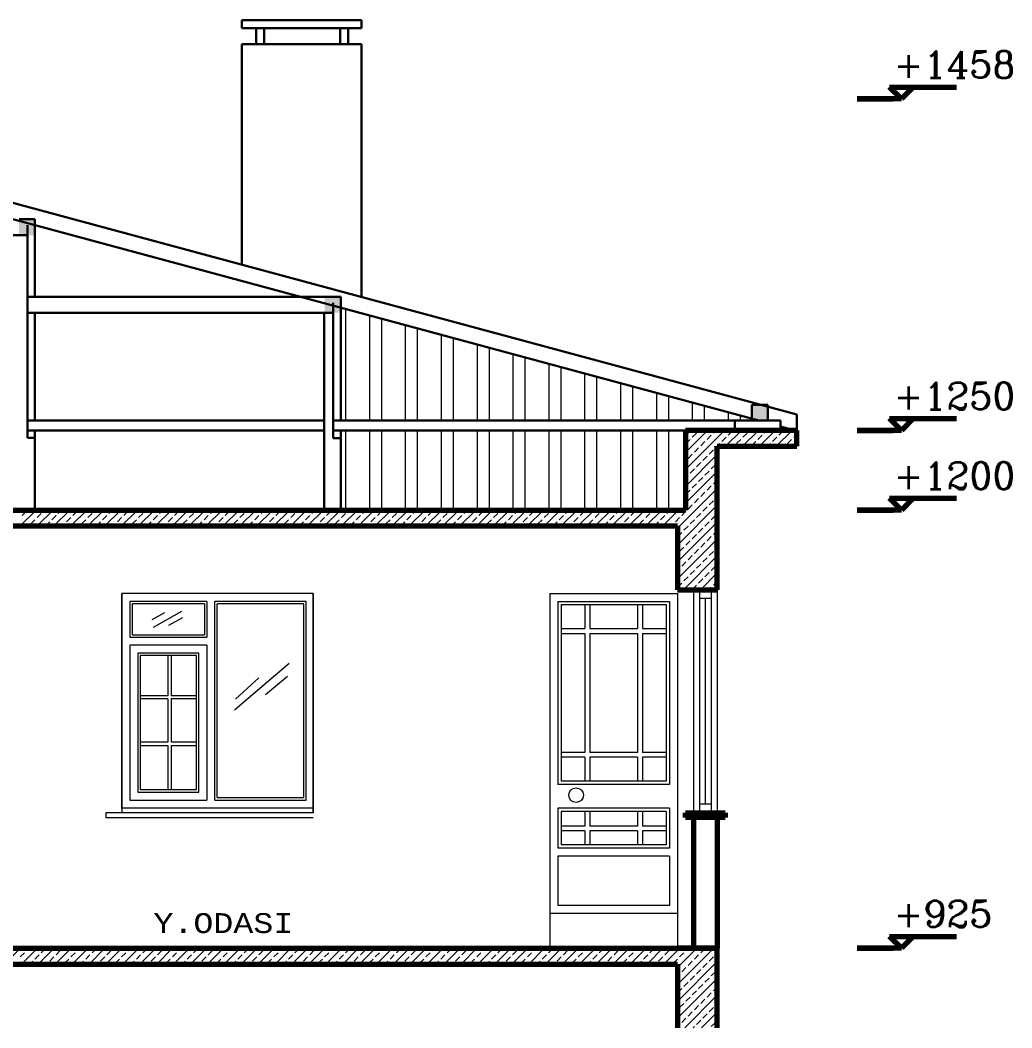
# Model space of a CAD drawing. Header units: millimetres. Extents: x 35860 to 71103, y -11298 to -8385.
# Drawn here: x 57350 to 57972, y -9688 to -9056 of the extents above; entities that cross this region are included whole.
import ezdxf
from ezdxf.enums import TextEntityAlignment as Align

# ---------------------------------------------------------------- set-up
doc = ezdxf.new("R2010")
doc.units = ezdxf.units.MM
doc.header["$MEASUREMENT"] = 0
doc.layers.get('0').update_dxf_attribs({"lineweight": 15})
for name, color, linetype, lineweight in [('02', 2, 'Continuous', 20), ('03_Yazı', 1, 'Continuous', 30), ('07', 3, 'Continuous', 70)]:
    doc.layers.add(name, color=color, linetype=linetype, lineweight=lineweight)
doc.styles.add('C', font='')
doc.styles.add('ROMANC', font='romanc', dxfattribs={"height": 0.11})
doc.styles.get('C').set_extended_font_data('Courier New Tur')

msp = doc.modelspace()

# ---------------------------------------------------------------- hatches: boundary and pattern name
h = msp.add_hatch()
h.set_pattern_fill('ANSI32,_O', color=256, scale=60, angle=45)
h.set_pattern_definition([(90, (-8.576, 0), (-22.5, 4e-15), []), (90, (-1.076, 7.5), (-22.5, 4e-15), [])])
h.paths.add_polyline_path([(57766.91, -9313.42), (57550.69, -9313.42), (57550.69, -9363.42), (57766.91, -9363.42)])
h.paths.add_polyline_path([(57550.69, -9236.5), (57550.69, -9239.64), (57550.69, -9307.32), (57797.9, -9307.32), (57808.54, -9307.32), (57808.54, -9306.12)])
at = {"layer": '03_Yazı'}
for points in [[(57358.92, -9190.95), (57358.92, -9180.95), (57348.92, -9180.95), (57348.92, -9190.95)], [(57550.69, -9239.64), (57550.69, -9229.64), (57540.69, -9229.64), (57540.69, -9239.64)], [(57818.54, -9307.32), (57818.54, -9297.32), (57808.54, -9297.32), (57808.54, -9307.32)]]:
    msp.add_hatch(color=256, dxfattribs=at).paths.add_polyline_path(points)

# ---------------------------------------------------------------- linework, layer by layer
for p, q in [((57766.91, -9316.78), (57770.26, -9313.42)), ((57766.91, -9327.39), (57780.87, -9313.42)), ((57766.91, -9337.99), (57791.48, -9313.42)), ((57771.23, -9317.76), (57773.88, -9315.11)), ((57775.21, -9313.78), (57775.57, -9313.42)), ((57784.49, -9315.11), (57786.17, -9313.42)), ((57792.08, -9323.42), (57802.08, -9313.42)), ((57793.77, -9316.43), (57796.42, -9313.78)), ((57802.69, -9323.42), (57812.69, -9313.42)), ((57803.05, -9317.76), (57805.7, -9315.11)), ((57807.03, -9313.78), (57807.39, -9313.42)), ((57813.3, -9323.42), (57823.3, -9313.42)), ((57816.31, -9315.11), (57817.99, -9313.42)), ((57823.9, -9323.42), (57833.9, -9313.42)), ((57825.59, -9316.43), (57828.24, -9313.78)), ((57834.87, -9317.76), (57836.91, -9315.72)), ((57767.25, -9321.74), (57769.9, -9319.09)), ((57776.53, -9323.06), (57779.18, -9320.41)), ((57780.51, -9319.09), (57783.16, -9316.43)), ((57785.81, -9324.39), (57788.46, -9321.74)), ((57789.79, -9320.41), (57792.44, -9317.76)), ((57799.07, -9321.74), (57801.72, -9319.09)), ((57808.35, -9323.06), (57811, -9320.41)), ((57812.33, -9319.09), (57814.98, -9316.43)), ((57818.6, -9323.42), (57820.28, -9321.74)), ((57821.61, -9320.41), (57824.26, -9317.76)), ((57830.89, -9321.74), (57833.54, -9319.09)), ((57834.51, -9323.42), (57836.91, -9321.03)), ((57766.91, -9348.6), (57786.91, -9328.6)), ((57768.58, -9331.02), (57771.23, -9328.37)), ((57772.55, -9327.04), (57775.21, -9324.39)), ((57781.83, -9328.37), (57784.49, -9325.72)), ((57797.39, -9323.42), (57797.74, -9323.06)), ((57829.21, -9323.42), (57829.56, -9323.06)), ((57766.91, -9332.69), (57767.25, -9332.34)), ((57773.88, -9336.32), (57776.53, -9333.67)), ((57777.86, -9332.34), (57780.51, -9329.69)), ((57783.16, -9337.65), (57785.81, -9335)), ((57766.91, -9359.21), (57786.91, -9339.21)), ((57766.91, -9343.3), (57768.58, -9341.63)), ((57769.9, -9340.3), (57772.55, -9337.65)), ((57779.18, -9341.63), (57781.83, -9338.97)), ((57771.23, -9349.58), (57773.88, -9346.93)), ((57775.21, -9345.6), (57777.86, -9342.95)), ((57784.49, -9346.93), (57786.91, -9344.51)), ((57761.91, -9374.81), (57786.91, -9349.81)), ((57767.25, -9353.56), (57769.9, -9350.91)), ((57776.53, -9354.88), (57779.18, -9352.23)), ((57780.51, -9350.91), (57783.16, -9348.25)), ((57761.91, -9385.42), (57786.91, -9360.42)), ((57768.58, -9362.84), (57771.23, -9360.19)), ((57772.55, -9358.86), (57775.21, -9356.21)), ((57781.83, -9360.19), (57784.49, -9357.54)), ((57785.81, -9356.21), (57786.91, -9355.12)), ((57349.64, -9373.42), (57359.64, -9363.42)), ((57350.94, -9366.82), (57353.59, -9364.16)), ((57360.22, -9368.14), (57362.87, -9365.49)), ((57360.25, -9373.42), (57370.25, -9363.42)), ((57364.2, -9364.16), (57364.94, -9363.42)), ((57369.5, -9369.47), (57372.15, -9366.82)), ((57370.85, -9373.42), (57380.85, -9363.42)), ((57373.48, -9365.49), (57375.55, -9363.42)), ((57381.46, -9373.42), (57391.46, -9363.42)), ((57382.76, -9366.82), (57385.41, -9364.16)), ((57392.04, -9368.14), (57394.69, -9365.49)), ((57392.06, -9373.42), (57402.06, -9363.42)), ((57396.02, -9364.16), (57396.76, -9363.42)), ((57401.32, -9369.47), (57403.97, -9366.82)), ((57402.67, -9373.42), (57412.67, -9363.42)), ((57405.3, -9365.49), (57407.37, -9363.42)), ((57413.28, -9373.42), (57423.28, -9363.42)), ((57414.58, -9366.82), (57417.23, -9364.16)), ((57423.86, -9368.14), (57426.51, -9365.49)), ((57423.88, -9373.42), (57433.88, -9363.42)), ((57427.84, -9364.16), (57428.58, -9363.42)), ((57433.14, -9369.47), (57435.79, -9366.82)), ((57434.49, -9373.42), (57444.49, -9363.42)), ((57437.12, -9365.49), (57439.19, -9363.42)), ((57445.1, -9373.42), (57455.1, -9363.42)), ((57446.4, -9366.82), (57449.05, -9364.16)), ((57455.68, -9368.14), (57458.33, -9365.49)), ((57455.7, -9373.42), (57465.7, -9363.42)), ((57459.66, -9364.16), (57460.4, -9363.42)), ((57464.96, -9369.47), (57467.61, -9366.82)), ((57466.31, -9373.42), (57476.31, -9363.42)), ((57468.94, -9365.49), (57471.01, -9363.42)), ((57476.92, -9373.42), (57486.92, -9363.42)), ((57478.22, -9366.82), (57480.87, -9364.16)), ((57487.5, -9368.14), (57490.15, -9365.49)), ((57487.52, -9373.42), (57497.52, -9363.42)), ((57491.48, -9364.16), (57492.22, -9363.42)), ((57496.78, -9369.47), (57499.43, -9366.82)), ((57498.13, -9373.42), (57508.13, -9363.42)), ((57500.76, -9365.49), (57502.83, -9363.42)), ((57508.74, -9373.42), (57518.74, -9363.42)), ((57510.04, -9366.82), (57512.69, -9364.16)), ((57519.32, -9368.14), (57521.97, -9365.49)), ((57519.34, -9373.42), (57529.34, -9363.42)), ((57523.3, -9364.16), (57524.04, -9363.42)), ((57528.6, -9369.47), (57531.25, -9366.82)), ((57529.95, -9373.42), (57539.95, -9363.42)), ((57532.58, -9365.49), (57534.65, -9363.42)), ((57540.56, -9373.42), (57550.56, -9363.42)), ((57541.86, -9366.82), (57544.51, -9364.16)), ((57551.14, -9368.14), (57553.79, -9365.49)), ((57551.16, -9373.42), (57561.16, -9363.42)), ((57555.12, -9364.16), (57555.86, -9363.42)), ((57560.42, -9369.47), (57563.07, -9366.82)), ((57561.77, -9373.42), (57571.77, -9363.42)), ((57564.4, -9365.49), (57566.47, -9363.42)), ((57572.38, -9373.42), (57582.38, -9363.42)), ((57573.68, -9366.82), (57576.33, -9364.16)), ((57582.96, -9368.14), (57585.61, -9365.49)), ((57582.98, -9373.42), (57592.98, -9363.42)), ((57586.94, -9364.16), (57587.68, -9363.42)), ((57592.24, -9369.47), (57594.89, -9366.82)), ((57593.59, -9373.42), (57603.59, -9363.42)), ((57596.22, -9365.49), (57598.29, -9363.42)), ((57604.2, -9373.42), (57614.2, -9363.42)), ((57605.5, -9366.82), (57608.15, -9364.16)), ((57614.78, -9368.14), (57617.43, -9365.49)), ((57614.8, -9373.42), (57624.8, -9363.42)), ((57618.76, -9364.16), (57619.5, -9363.42)), ((57624.06, -9369.47), (57626.71, -9366.82)), ((57625.41, -9373.42), (57635.41, -9363.42)), ((57628.04, -9365.49), (57630.11, -9363.42)), ((57636.02, -9373.42), (57646.02, -9363.42)), ((57637.32, -9366.82), (57639.97, -9364.16)), ((57646.6, -9368.14), (57649.25, -9365.49)), ((57646.62, -9373.42), (57656.62, -9363.42)), ((57650.58, -9364.16), (57651.32, -9363.42)), ((57655.88, -9369.47), (57658.53, -9366.82)), ((57657.23, -9373.42), (57667.23, -9363.42)), ((57659.86, -9365.49), (57661.93, -9363.42)), ((57667.84, -9373.42), (57677.84, -9363.42)), ((57669.14, -9366.82), (57671.79, -9364.16)), ((57678.42, -9368.14), (57681.07, -9365.49)), ((57678.44, -9373.42), (57688.44, -9363.42)), ((57682.4, -9364.16), (57683.14, -9363.42)), ((57687.7, -9369.47), (57690.35, -9366.82)), ((57689.05, -9373.42), (57699.05, -9363.42)), ((57691.68, -9365.49), (57693.75, -9363.42)), ((57699.66, -9373.42), (57709.66, -9363.42)), ((57700.96, -9366.82), (57703.61, -9364.16)), ((57710.24, -9368.14), (57712.89, -9365.49)), ((57710.26, -9373.42), (57720.26, -9363.42)), ((57714.22, -9364.16), (57714.96, -9363.42)), ((57719.52, -9369.47), (57722.17, -9366.82)), ((57720.87, -9373.42), (57730.87, -9363.42)), ((57723.5, -9365.49), (57725.57, -9363.42)), ((57731.48, -9373.42), (57741.48, -9363.42)), ((57732.78, -9366.82), (57735.43, -9364.16)), ((57742.06, -9368.14), (57744.71, -9365.49)), ((57742.08, -9373.42), (57752.08, -9363.42)), ((57746.04, -9364.16), (57746.78, -9363.42)), ((57751.34, -9369.47), (57753.99, -9366.82)), ((57752.69, -9373.42), (57762.69, -9363.42)), ((57755.32, -9365.49), (57757.39, -9363.42)), ((57764.6, -9366.82), (57767.25, -9364.16)), ((57773.88, -9368.14), (57776.53, -9365.49)), ((57777.86, -9364.16), (57780.51, -9361.51)), ((57783.16, -9369.47), (57785.81, -9366.82)), ((57356.24, -9372.12), (57358.9, -9369.47)), ((57365.55, -9373.42), (57368.18, -9370.79)), ((57376.15, -9373.42), (57377.46, -9372.12)), ((57378.78, -9370.79), (57381.44, -9368.14)), ((57388.06, -9372.12), (57390.72, -9369.47)), ((57397.37, -9373.42), (57400, -9370.79)), ((57407.97, -9373.42), (57409.28, -9372.12)), ((57410.6, -9370.79), (57413.26, -9368.14)), ((57419.88, -9372.12), (57422.54, -9369.47)), ((57429.19, -9373.42), (57431.82, -9370.79)), ((57439.79, -9373.42), (57441.1, -9372.12)), ((57442.42, -9370.79), (57445.08, -9368.14)), ((57451.7, -9372.12), (57454.36, -9369.47)), ((57461.01, -9373.42), (57463.64, -9370.79)), ((57471.61, -9373.42), (57472.92, -9372.12)), ((57474.24, -9370.79), (57476.89, -9368.14)), ((57483.52, -9372.12), (57486.18, -9369.47)), ((57492.83, -9373.42), (57495.46, -9370.79)), ((57503.43, -9373.42), (57504.74, -9372.12)), ((57506.06, -9370.79), (57508.71, -9368.14)), ((57515.34, -9372.12), (57518, -9369.47)), ((57524.65, -9373.42), (57527.28, -9370.79)), ((57535.25, -9373.42), (57536.56, -9372.12)), ((57537.88, -9370.79), (57540.53, -9368.14)), ((57547.16, -9372.12), (57549.82, -9369.47)), ((57556.47, -9373.42), (57559.1, -9370.79)), ((57567.07, -9373.42), (57568.38, -9372.12)), ((57569.7, -9370.79), (57572.35, -9368.14)), ((57578.98, -9372.12), (57581.64, -9369.47)), ((57588.29, -9373.42), (57590.92, -9370.79)), ((57598.89, -9373.42), (57600.2, -9372.12)), ((57601.52, -9370.79), (57604.17, -9368.14)), ((57610.8, -9372.12), (57613.45, -9369.47)), ((57620.11, -9373.42), (57622.74, -9370.79)), ((57630.71, -9373.42), (57632.02, -9372.12)), ((57633.34, -9370.79), (57635.99, -9368.14)), ((57642.62, -9372.12), (57645.27, -9369.47)), ((57651.93, -9373.42), (57654.56, -9370.79)), ((57662.53, -9373.42), (57663.84, -9372.12)), ((57665.16, -9370.79), (57667.81, -9368.14)), ((57674.44, -9372.12), (57677.09, -9369.47)), ((57683.75, -9373.42), (57686.38, -9370.79)), ((57694.35, -9373.42), (57695.66, -9372.12)), ((57696.98, -9370.79), (57699.63, -9368.14)), ((57706.26, -9372.12), (57708.91, -9369.47)), ((57715.57, -9373.42), (57718.2, -9370.79)), ((57726.17, -9373.42), (57727.48, -9372.12)), ((57728.8, -9370.79), (57731.45, -9368.14)), ((57738.08, -9372.12), (57740.73, -9369.47)), ((57747.39, -9373.42), (57750.01, -9370.79)), ((57757.99, -9373.42), (57759.3, -9372.12)), ((57760.62, -9370.79), (57763.27, -9368.14)), ((57761.91, -9396.03), (57786.91, -9371.03)), ((57769.9, -9372.12), (57772.55, -9369.47)), ((57779.18, -9373.45), (57781.83, -9370.79)), ((57761.95, -9380.07), (57764.6, -9377.42)), ((57765.92, -9376.1), (57768.58, -9373.45)), ((57771.23, -9381.4), (57773.88, -9378.75)), ((57775.21, -9377.42), (57777.86, -9374.77)), ((57784.49, -9378.75), (57786.91, -9376.33)), ((57761.91, -9406.63), (57786.91, -9381.63)), ((57767.25, -9385.38), (57769.9, -9382.73)), ((57776.53, -9386.7), (57779.18, -9384.05)), ((57780.51, -9382.73), (57783.16, -9380.07)), ((57761.91, -9390.72), (57761.95, -9390.68)), ((57763.27, -9389.36), (57765.92, -9386.7)), ((57765.72, -9413.42), (57786.91, -9392.24)), ((57768.58, -9394.66), (57771.23, -9392.01)), ((57772.55, -9390.68), (57775.21, -9388.03)), ((57781.83, -9392.01), (57784.49, -9389.36)), ((57785.81, -9388.03), (57786.91, -9386.94)), ((57764.6, -9398.64), (57767.25, -9395.98)), ((57773.88, -9399.96), (57776.53, -9397.31)), ((57777.86, -9395.98), (57780.51, -9393.33)), ((57761.91, -9401.33), (57763.27, -9399.96)), ((57769.9, -9403.94), (57772.55, -9401.29)), ((57776.33, -9413.42), (57786.91, -9402.85)), ((57779.18, -9405.26), (57781.83, -9402.61)), ((57783.16, -9401.29), (57785.81, -9398.64)), ((57761.95, -9411.89), (57764.6, -9409.24)), ((57765.92, -9407.92), (57768.58, -9405.26)), ((57771.23, -9413.22), (57773.88, -9410.57)), ((57775.21, -9409.24), (57777.86, -9406.59)), ((57784.49, -9410.57), (57786.91, -9408.15)), ((57781.63, -9413.42), (57783.16, -9411.89)), ((57339.8, -9648.42), (57349.8, -9638.42)), ((57350.41, -9648.42), (57360.41, -9638.42)), ((57353.59, -9639.94), (57355.11, -9638.42)), ((57361.02, -9648.42), (57371.02, -9638.42)), ((57362.87, -9641.26), (57365.53, -9638.61)), ((57371.62, -9648.42), (57381.62, -9638.42)), ((57376.13, -9638.61), (57376.32, -9638.42)), ((57382.23, -9648.42), (57392.23, -9638.42)), ((57385.41, -9639.94), (57386.93, -9638.42)), ((57392.84, -9648.42), (57402.84, -9638.42)), ((57394.69, -9641.26), (57397.35, -9638.61)), ((57403.44, -9648.42), (57413.44, -9638.42)), ((57407.95, -9638.61), (57408.14, -9638.42)), ((57414.05, -9648.42), (57424.05, -9638.42)), ((57417.23, -9639.94), (57418.75, -9638.42)), ((57424.66, -9648.42), (57434.66, -9638.42)), ((57426.51, -9641.26), (57429.17, -9638.61)), ((57435.26, -9648.42), (57445.26, -9638.42)), ((57439.77, -9638.61), (57439.96, -9638.42)), ((57445.87, -9648.42), (57455.87, -9638.42)), ((57449.05, -9639.94), (57450.57, -9638.42)), ((57456.48, -9648.42), (57466.48, -9638.42)), ((57458.33, -9641.26), (57460.98, -9638.61)), ((57467.08, -9648.42), (57477.08, -9638.42)), ((57471.59, -9638.61), (57471.78, -9638.42)), ((57477.69, -9648.42), (57487.69, -9638.42)), ((57480.87, -9639.94), (57482.39, -9638.42)), ((57488.3, -9648.42), (57498.3, -9638.42)), ((57490.15, -9641.26), (57492.8, -9638.61)), ((57498.9, -9648.42), (57508.9, -9638.42)), ((57503.41, -9638.61), (57503.6, -9638.42)), ((57509.51, -9648.42), (57519.51, -9638.42)), ((57512.69, -9639.94), (57514.21, -9638.42)), ((57520.12, -9648.42), (57530.12, -9638.42)), ((57521.97, -9641.26), (57524.62, -9638.61)), ((57530.72, -9648.42), (57540.72, -9638.42)), ((57535.23, -9638.61), (57535.42, -9638.42)), ((57541.33, -9648.42), (57551.33, -9638.42)), ((57544.51, -9639.94), (57546.03, -9638.42)), ((57551.94, -9648.42), (57561.94, -9638.42)), ((57553.79, -9641.26), (57556.44, -9638.61)), ((57562.54, -9648.42), (57572.54, -9638.42)), ((57567.05, -9638.61), (57567.24, -9638.42)), ((57573.15, -9648.42), (57583.15, -9638.42)), ((57576.33, -9639.94), (57577.85, -9638.42)), ((57583.76, -9648.42), (57593.76, -9638.42)), ((57585.61, -9641.26), (57588.26, -9638.61)), ((57594.36, -9648.42), (57604.36, -9638.42)), ((57598.87, -9638.61), (57599.06, -9638.42)), ((57604.97, -9648.42), (57614.97, -9638.42)), ((57608.15, -9639.94), (57609.67, -9638.42)), ((57615.58, -9648.42), (57625.58, -9638.42)), ((57617.43, -9641.26), (57620.08, -9638.61)), ((57626.18, -9648.42), (57636.18, -9638.42)), ((57630.69, -9638.61), (57630.88, -9638.42)), ((57636.79, -9648.42), (57646.79, -9638.42)), ((57639.97, -9639.94), (57641.49, -9638.42)), ((57647.39, -9648.42), (57657.39, -9638.42)), ((57649.25, -9641.26), (57651.9, -9638.61)), ((57658, -9648.42), (57668, -9638.42)), ((57662.51, -9638.61), (57662.7, -9638.42)), ((57668.61, -9648.42), (57678.61, -9638.42)), ((57671.79, -9639.94), (57673.3, -9638.42)), ((57679.21, -9648.42), (57689.21, -9638.42)), ((57681.07, -9641.26), (57683.72, -9638.61)), ((57689.82, -9648.42), (57699.82, -9638.42)), ((57694.33, -9638.61), (57694.52, -9638.42)), ((57700.43, -9648.42), (57710.43, -9638.42)), ((57703.61, -9639.94), (57705.12, -9638.42)), ((57711.03, -9648.42), (57721.03, -9638.42)), ((57712.89, -9641.26), (57715.54, -9638.61)), ((57721.64, -9648.42), (57731.64, -9638.42)), ((57726.15, -9638.61), (57726.34, -9638.42)), ((57732.25, -9648.42), (57742.25, -9638.42)), ((57735.43, -9639.94), (57736.94, -9638.42)), ((57742.85, -9648.42), (57752.85, -9638.42)), ((57744.71, -9641.26), (57747.36, -9638.61)), ((57753.46, -9648.42), (57763.46, -9638.42)), ((57757.97, -9638.61), (57758.16, -9638.42)), ((57761.91, -9650.58), (57774.07, -9638.42)), ((57761.91, -9661.19), (57784.67, -9638.42)), ((57767.25, -9639.94), (57768.76, -9638.42)), ((57776.53, -9641.26), (57779.18, -9638.61)), ((57349.62, -9643.91), (57352.27, -9641.26)), ((57358.9, -9645.24), (57361.55, -9642.59)), ((57368.18, -9646.57), (57370.83, -9643.91)), ((57372.15, -9642.59), (57374.81, -9639.94)), ((57377.46, -9647.89), (57380.11, -9645.24)), ((57381.44, -9643.91), (57384.09, -9641.26)), ((57390.72, -9645.24), (57393.37, -9642.59)), ((57400, -9646.57), (57402.65, -9643.91)), ((57403.97, -9642.59), (57406.63, -9639.94)), ((57409.28, -9647.89), (57411.93, -9645.24)), ((57413.26, -9643.91), (57415.91, -9641.26)), ((57422.54, -9645.24), (57425.19, -9642.59)), ((57431.82, -9646.57), (57434.47, -9643.91)), ((57435.79, -9642.59), (57438.45, -9639.94)), ((57441.1, -9647.89), (57443.75, -9645.24)), ((57445.08, -9643.91), (57447.73, -9641.26)), ((57454.36, -9645.24), (57457.01, -9642.59)), ((57463.64, -9646.57), (57466.29, -9643.91)), ((57467.61, -9642.59), (57470.27, -9639.94)), ((57472.92, -9647.89), (57475.57, -9645.24)), ((57476.89, -9643.91), (57479.55, -9641.26)), ((57486.18, -9645.24), (57488.83, -9642.59)), ((57495.46, -9646.57), (57498.11, -9643.91)), ((57499.43, -9642.59), (57502.09, -9639.94)), ((57504.74, -9647.89), (57507.39, -9645.24)), ((57508.71, -9643.91), (57511.37, -9641.26)), ((57518, -9645.24), (57520.65, -9642.59)), ((57527.28, -9646.57), (57529.93, -9643.91)), ((57531.25, -9642.59), (57533.91, -9639.94)), ((57536.56, -9647.89), (57539.21, -9645.24)), ((57540.53, -9643.91), (57543.19, -9641.26)), ((57549.82, -9645.24), (57552.47, -9642.59)), ((57559.1, -9646.57), (57561.75, -9643.91)), ((57563.07, -9642.59), (57565.73, -9639.94)), ((57568.38, -9647.89), (57571.03, -9645.24)), ((57572.35, -9643.91), (57575.01, -9641.26)), ((57581.64, -9645.24), (57584.29, -9642.59)), ((57590.92, -9646.57), (57593.57, -9643.91)), ((57594.89, -9642.59), (57597.54, -9639.94)), ((57600.2, -9647.89), (57602.85, -9645.24)), ((57604.17, -9643.91), (57606.83, -9641.26)), ((57613.45, -9645.24), (57616.11, -9642.59)), ((57622.74, -9646.57), (57625.39, -9643.91)), ((57626.71, -9642.59), (57629.36, -9639.94)), ((57632.02, -9647.89), (57634.67, -9645.24)), ((57635.99, -9643.91), (57638.65, -9641.26)), ((57645.27, -9645.24), (57647.93, -9642.59)), ((57654.56, -9646.57), (57657.21, -9643.91)), ((57658.53, -9642.59), (57661.18, -9639.94)), ((57663.84, -9647.89), (57666.49, -9645.24)), ((57667.81, -9643.91), (57670.47, -9641.26)), ((57677.09, -9645.24), (57679.75, -9642.59)), ((57686.38, -9646.57), (57689.03, -9643.91)), ((57690.35, -9642.59), (57693, -9639.94)), ((57695.66, -9647.89), (57698.31, -9645.24)), ((57699.63, -9643.91), (57702.29, -9641.26)), ((57708.91, -9645.24), (57711.57, -9642.59)), ((57718.2, -9646.57), (57720.85, -9643.91)), ((57722.17, -9642.59), (57724.82, -9639.94)), ((57727.48, -9647.89), (57730.13, -9645.24)), ((57731.45, -9643.91), (57734.1, -9641.26)), ((57740.73, -9645.24), (57743.39, -9642.59)), ((57750.01, -9646.57), (57752.67, -9643.91)), ((57753.99, -9642.59), (57756.64, -9639.94)), ((57759.3, -9647.89), (57761.95, -9645.24)), ((57763.27, -9643.91), (57765.92, -9641.26)), ((57772.55, -9645.24), (57775.21, -9642.59)), ((57781.83, -9646.57), (57784.49, -9643.91)), ((57785.81, -9642.59), (57786.91, -9641.49)), ((57355.71, -9648.42), (57357.57, -9646.57)), ((57366.32, -9648.42), (57366.85, -9647.89)), ((57387.53, -9648.42), (57389.39, -9646.57)), ((57398.14, -9648.42), (57398.67, -9647.89)), ((57419.35, -9648.42), (57421.21, -9646.57)), ((57429.96, -9648.42), (57430.49, -9647.89)), ((57451.17, -9648.42), (57453.03, -9646.57)), ((57461.78, -9648.42), (57462.31, -9647.89)), ((57482.99, -9648.42), (57484.85, -9646.57)), ((57493.6, -9648.42), (57494.13, -9647.89)), ((57514.81, -9648.42), (57516.67, -9646.57)), ((57525.42, -9648.42), (57525.95, -9647.89)), ((57546.63, -9648.42), (57548.49, -9646.57)), ((57557.24, -9648.42), (57557.77, -9647.89)), ((57578.45, -9648.42), (57580.31, -9646.57)), ((57589.06, -9648.42), (57589.59, -9647.89)), ((57610.27, -9648.42), (57612.13, -9646.57)), ((57620.88, -9648.42), (57621.41, -9647.89)), ((57642.09, -9648.42), (57643.95, -9646.57)), ((57652.7, -9648.42), (57653.23, -9647.89)), ((57673.91, -9648.42), (57675.77, -9646.57)), ((57684.52, -9648.42), (57685.05, -9647.89)), ((57705.73, -9648.42), (57707.59, -9646.57)), ((57716.34, -9648.42), (57716.87, -9647.89)), ((57737.55, -9648.42), (57739.41, -9646.57)), ((57748.16, -9648.42), (57748.69, -9647.89)), ((57761.91, -9671.8), (57786.91, -9646.8)), ((57764.6, -9653.19), (57767.25, -9650.54)), ((57768.58, -9649.22), (57771.23, -9646.57)), ((57777.86, -9650.54), (57780.51, -9647.89)), ((57761.91, -9655.89), (57763.27, -9654.52)), ((57761.91, -9682.4), (57786.91, -9657.4)), ((57769.9, -9658.5), (57772.55, -9655.85)), ((57773.88, -9654.52), (57776.53, -9651.87)), ((57779.18, -9659.82), (57781.83, -9657.17)), ((57783.16, -9655.85), (57785.81, -9653.19)), ((57761.95, -9666.45), (57764.6, -9663.8)), ((57765.92, -9662.48), (57768.58, -9659.82)), ((57775.21, -9663.8), (57777.86, -9661.15)), ((57784.49, -9665.13), (57786.91, -9662.71)), ((57766.49, -9688.42), (57786.91, -9668.01)), ((57767.25, -9671.76), (57769.9, -9669.1)), ((57771.23, -9667.78), (57773.88, -9665.13)), ((57776.53, -9673.08), (57779.18, -9670.43)), ((57780.51, -9669.1), (57783.16, -9666.45)), ((57763.27, -9675.73), (57765.92, -9673.08)), ((57772.55, -9677.06), (57775.21, -9674.41)), ((57781.83, -9678.38), (57784.49, -9675.73)), ((57785.81, -9674.41), (57786.91, -9673.31)), ((57761.91, -9677.1), (57761.95, -9677.06)), ((57764.6, -9685.01), (57767.25, -9682.36)), ((57768.58, -9681.04), (57771.23, -9678.38)), ((57777.1, -9688.42), (57786.91, -9678.62)), ((57777.86, -9682.36), (57780.51, -9679.71)), ((57761.91, -9687.71), (57763.27, -9686.34)), ((57771.8, -9688.42), (57772.55, -9687.67)), ((57773.88, -9686.34), (57776.53, -9683.69)), ((57783.16, -9687.67), (57785.81, -9685.01))]:
    msp.add_line(p, q)
at = {"layer": '02'}
for p, q in [((57413.34, -9415.81), (57413.34, -9553.42)), ((57413.34, -9415.81), (57413.34, -9548.31)), ((57413.34, -9550.81), (57413.34, -9415.81)), ((57513.34, -9415.81), (57413.34, -9415.81)), ((57413.34, -9415.81), (57413.34, -9553.42)), ((57413.34, -9415.81), (57413.34, -9548.31)), ((57413.34, -9550.81), (57413.34, -9415.81)), ((57513.34, -9415.81), (57413.34, -9415.81)), ((57413.34, -9415.81), (57413.34, -9553.42)), ((57413.34, -9415.81), (57413.34, -9548.31)), ((57413.34, -9550.81), (57413.34, -9415.81)), ((57533.34, -9415.81), (57413.34, -9415.81)), ((57533.34, -9553.42), (57533.34, -9415.81)), ((57533.34, -9553.42), (57533.34, -9415.81)), ((57533.34, -9550.42), (57533.34, -9415.81)), ((57533.34, -9415.81), (57533.34, -9553.42)), ((57533.34, -9415.81), (57533.34, -9548.31)), ((57533.34, -9550.81), (57533.34, -9415.81)), ((57533.34, -9415.81), (57533.34, -9553.42)), ((57533.34, -9415.81), (57533.34, -9548.31)), ((57533.34, -9550.81), (57533.34, -9415.81)), ((57533.34, -9415.81), (57533.34, -9553.42)), ((57533.34, -9415.81), (57533.34, -9548.31)), ((57533.34, -9550.81), (57533.34, -9415.81)), ((57681.91, -9415.81), (57681.91, -9621.57)), ((57681.91, -9415.81), (57681.91, -9621.57)), ((57681.91, -9415.81), (57681.91, -9621.57)), ((57681.91, -9415.81), (57681.91, -9621.57)), ((57681.91, -9415.81), (57681.91, -9621.57)), ((57681.91, -9415.81), (57681.91, -9638.42)), ((57681.91, -9415.81), (57761.91, -9415.81)), ((57681.91, -9415.81), (57761.91, -9415.81)), ((57681.91, -9415.81), (57761.91, -9415.81)), ((57761.91, -9415.81), (57761.91, -9621.57)), ((57761.91, -9415.81), (57761.91, -9621.57)), ((57761.91, -9415.81), (57761.91, -9638.42)), ((57771.91, -9413.42), (57771.91, -9553.42)), ((57775.66, -9413.42), (57775.66, -9553.42)), ((57783.16, -9413.42), (57783.16, -9553.42)), ((57786.91, -9413.42), (57786.91, -9553.42)), ((57418.34, -9420.81), (57418.34, -9443.31)), ((57466.73, -9420.81), (57418.34, -9420.81)), ((57418.34, -9420.81), (57418.34, -9443.31)), ((57466.73, -9420.81), (57418.34, -9420.81)), ((57418.34, -9420.81), (57418.34, -9443.31)), ((57466.73, -9420.81), (57418.34, -9420.81)), ((57419.84, -9422.31), (57419.84, -9441.81)), ((57465.23, -9422.31), (57419.84, -9422.31)), ((57419.84, -9422.31), (57419.84, -9441.81)), ((57465.23, -9422.31), (57419.84, -9422.31)), ((57419.84, -9422.31), (57419.84, -9441.81)), ((57465.23, -9422.31), (57419.84, -9422.31)), ((57465.23, -9422.31), (57465.23, -9441.81)), ((57465.23, -9422.31), (57465.23, -9441.81)), ((57465.23, -9422.31), (57465.23, -9441.81)), ((57466.73, -9420.81), (57466.73, -9443.31)), ((57466.73, -9420.81), (57466.73, -9443.31)), ((57466.73, -9420.81), (57466.73, -9443.31)), ((57509.08, -9420.81), (57471.73, -9420.81)), ((57471.73, -9471.31), (57471.73, -9420.81)), ((57509.08, -9420.81), (57471.73, -9420.81)), ((57471.73, -9471.31), (57471.73, -9420.81)), ((57529.08, -9420.81), (57471.73, -9420.81)), ((57471.73, -9471.31), (57471.73, -9420.81)), ((57507.58, -9422.31), (57473.23, -9422.31)), ((57473.23, -9466.31), (57473.23, -9422.31)), ((57507.58, -9422.31), (57473.23, -9422.31)), ((57473.23, -9466.31), (57473.23, -9422.31)), ((57527.58, -9422.31), (57473.23, -9422.31)), ((57473.23, -9466.31), (57473.23, -9422.31)), ((57527.58, -9468.81), (57527.58, -9422.31)), ((57527.58, -9468.81), (57527.58, -9422.31)), ((57527.58, -9468.81), (57527.58, -9422.31)), ((57529.08, -9473.81), (57529.08, -9420.81)), ((57529.08, -9473.81), (57529.08, -9420.81)), ((57529.08, -9473.81), (57529.08, -9420.81)), ((57686.91, -9420.81), (57686.91, -9535.61)), ((57686.91, -9420.81), (57756.91, -9420.81)), ((57686.91, -9420.81), (57686.91, -9535.61)), ((57686.91, -9420.81), (57756.91, -9420.81)), ((57686.91, -9420.81), (57686.91, -9535.61)), ((57686.91, -9420.81), (57756.91, -9420.81)), ((57688.91, -9422.81), (57688.91, -9533.61)), ((57688.91, -9422.81), (57754.91, -9422.81)), ((57688.91, -9422.81), (57688.91, -9533.61)), ((57688.91, -9422.81), (57754.91, -9422.81)), ((57688.91, -9422.81), (57688.91, -9533.61)), ((57688.91, -9422.81), (57754.91, -9422.81)), ((57703.91, -9422.81), (57703.91, -9437.81)), ((57703.91, -9422.81), (57703.91, -9437.81)), ((57703.91, -9422.81), (57703.91, -9437.81)), ((57706.91, -9422.81), (57706.91, -9437.81)), ((57706.91, -9422.81), (57706.91, -9437.81)), ((57706.91, -9422.81), (57706.91, -9437.81)), ((57736.91, -9422.81), (57736.91, -9437.81)), ((57736.91, -9422.81), (57736.91, -9437.81)), ((57736.91, -9422.81), (57736.91, -9437.81)), ((57739.91, -9422.81), (57739.91, -9437.81)), ((57739.91, -9422.81), (57739.91, -9437.81)), ((57739.91, -9422.81), (57739.91, -9437.81)), ((57754.91, -9422.81), (57754.91, -9533.61)), ((57754.91, -9422.81), (57754.91, -9533.61)), ((57754.91, -9422.81), (57754.91, -9533.61)), ((57756.91, -9420.81), (57756.91, -9535.61)), ((57756.91, -9420.81), (57756.91, -9535.61)), ((57756.91, -9420.81), (57756.91, -9535.61)), ((57775.66, -9418.68), (57783.16, -9418.68)), ((57779.41, -9418.68), (57779.41, -9547.88)), ((57432.39, -9432.02), (57440.38, -9427.66)), ((57433.35, -9436.86), (57451.04, -9426.93)), ((57442.8, -9435.65), (57451.76, -9430.81)), ((57419.84, -9441.81), (57465.23, -9441.81)), ((57419.84, -9441.81), (57465.23, -9441.81)), ((57419.84, -9441.81), (57465.23, -9441.81)), ((57688.91, -9437.81), (57703.91, -9437.81)), ((57688.91, -9437.81), (57703.91, -9437.81)), ((57688.91, -9437.81), (57703.91, -9437.81)), ((57688.91, -9440.81), (57703.91, -9440.81)), ((57688.91, -9440.81), (57703.91, -9440.81)), ((57688.91, -9440.81), (57703.91, -9440.81)), ((57703.91, -9440.81), (57703.91, -9515.61)), ((57703.91, -9440.81), (57703.91, -9515.61)), ((57703.91, -9440.81), (57703.91, -9515.61)), ((57706.91, -9437.81), (57736.91, -9437.81)), ((57706.91, -9437.81), (57736.91, -9437.81)), ((57706.91, -9437.81), (57736.91, -9437.81)), ((57706.91, -9440.81), (57706.91, -9515.61)), ((57706.91, -9440.81), (57736.91, -9440.81)), ((57706.91, -9440.81), (57706.91, -9515.61)), ((57706.91, -9440.81), (57736.91, -9440.81)), ((57706.91, -9440.81), (57706.91, -9515.61)), ((57706.91, -9440.81), (57736.91, -9440.81)), ((57736.91, -9440.81), (57736.91, -9515.61)), ((57736.91, -9440.81), (57736.91, -9515.61)), ((57736.91, -9440.81), (57736.91, -9515.61)), ((57739.91, -9437.81), (57754.91, -9437.81)), ((57739.91, -9437.81), (57754.91, -9437.81)), ((57739.91, -9437.81), (57754.91, -9437.81)), ((57739.91, -9440.81), (57739.91, -9515.61)), ((57739.91, -9440.81), (57754.91, -9440.81)), ((57739.91, -9440.81), (57739.91, -9515.61)), ((57739.91, -9440.81), (57754.91, -9440.81)), ((57739.91, -9440.81), (57739.91, -9515.61)), ((57739.91, -9440.81), (57754.91, -9440.81)), ((57418.34, -9443.31), (57466.73, -9443.31)), ((57418.34, -9443.31), (57466.73, -9443.31)), ((57418.34, -9443.31), (57466.73, -9443.31)), ((57418.34, -9448.31), (57418.34, -9545.42)), ((57466.73, -9448.31), (57418.34, -9448.31)), ((57418.34, -9448.31), (57418.34, -9545.42)), ((57466.73, -9448.31), (57418.34, -9448.31)), ((57418.34, -9448.31), (57418.34, -9545.42)), ((57466.73, -9448.31), (57418.34, -9448.31)), ((57466.73, -9448.31), (57466.73, -9545.42)), ((57466.73, -9448.31), (57466.73, -9545.42)), ((57466.73, -9448.31), (57466.73, -9545.42)), ((57471.73, -9545.42), (57471.73, -9448.31)), ((57471.73, -9545.42), (57471.73, -9448.31)), ((57471.73, -9545.42), (57471.73, -9448.31)), ((57423.34, -9453.31), (57423.34, -9540.42)), ((57461.73, -9453.31), (57423.34, -9453.31)), ((57423.34, -9453.31), (57423.34, -9540.42)), ((57461.73, -9453.31), (57423.34, -9453.31)), ((57423.34, -9453.31), (57423.34, -9540.42)), ((57461.73, -9453.31), (57423.34, -9453.31)), ((57424.84, -9454.81), (57424.84, -9538.92)), ((57460.23, -9454.81), (57424.84, -9454.81)), ((57424.84, -9454.81), (57424.84, -9538.92)), ((57460.23, -9454.81), (57424.84, -9454.81)), ((57424.84, -9454.81), (57424.84, -9538.92)), ((57460.23, -9454.81), (57424.84, -9454.81)), ((57442.28, -9454.81), (57442.28, -9480.02)), ((57442.28, -9454.81), (57442.28, -9480.02)), ((57442.28, -9454.81), (57442.28, -9480.02)), ((57444.28, -9454.81), (57444.28, -9480.02)), ((57444.28, -9454.81), (57444.28, -9480.02)), ((57444.28, -9454.81), (57444.28, -9480.02)), ((57460.23, -9538.92), (57460.23, -9454.81)), ((57460.23, -9538.92), (57460.23, -9454.81)), ((57460.23, -9538.92), (57460.23, -9454.81)), ((57461.73, -9540.42), (57461.73, -9453.31)), ((57461.73, -9540.42), (57461.73, -9453.31)), ((57461.73, -9540.42), (57461.73, -9453.31)), ((57473.23, -9543.92), (57473.23, -9449.81)), ((57473.23, -9543.92), (57473.23, -9449.81)), ((57473.23, -9543.92), (57473.23, -9449.81)), ((57483.98, -9488.91), (57518.37, -9459.62)), ((57529.08, -9545.42), (57529.08, -9460.81)), ((57529.08, -9545.42), (57529.08, -9460.81)), ((57529.08, -9545.42), (57529.08, -9460.81)), ((57503.6, -9479.23), (57517.41, -9467.61)), ((57527.58, -9543.92), (57527.58, -9462.31)), ((57527.58, -9543.92), (57527.58, -9462.31)), ((57527.58, -9543.92), (57527.58, -9462.31)), ((57484.71, -9482.14), (57499.24, -9468.82)), ((57442.28, -9480.02), (57424.84, -9480.02)), ((57442.28, -9480.02), (57424.84, -9480.02)), ((57442.28, -9480.02), (57424.84, -9480.02)), ((57460.23, -9480.02), (57444.28, -9480.02)), ((57460.23, -9480.02), (57444.28, -9480.02)), ((57460.23, -9480.02), (57444.28, -9480.02)), ((57442.28, -9482.02), (57424.84, -9482.02)), ((57442.28, -9482.02), (57424.84, -9482.02)), ((57442.28, -9482.02), (57424.84, -9482.02)), ((57442.28, -9482.02), (57442.28, -9509.11)), ((57442.28, -9482.02), (57442.28, -9509.11)), ((57442.28, -9482.02), (57442.28, -9509.11)), ((57460.23, -9482.02), (57444.28, -9482.02)), ((57444.28, -9482.02), (57444.28, -9509.11)), ((57460.23, -9482.02), (57444.28, -9482.02)), ((57444.28, -9482.02), (57444.28, -9509.11)), ((57460.23, -9482.02), (57444.28, -9482.02)), ((57444.28, -9482.02), (57444.28, -9509.11)), ((57442.28, -9509.11), (57424.75, -9509.11)), ((57442.28, -9509.11), (57424.75, -9509.11)), ((57442.28, -9509.11), (57424.75, -9509.11)), ((57424.84, -9511.25), (57442.28, -9511.25)), ((57424.84, -9511.25), (57442.28, -9511.25)), ((57424.84, -9511.25), (57442.28, -9511.25)), ((57442.28, -9511.25), (57442.28, -9538.92)), ((57442.28, -9511.25), (57442.28, -9538.92)), ((57442.28, -9511.25), (57442.28, -9538.92)), ((57460.23, -9509.11), (57444.28, -9509.11)), ((57460.23, -9509.11), (57444.28, -9509.11)), ((57460.23, -9509.11), (57444.28, -9509.11)), ((57444.28, -9511.25), (57460.23, -9511.25)), ((57444.28, -9511.25), (57444.28, -9538.92)), ((57444.28, -9511.25), (57460.23, -9511.25)), ((57444.28, -9511.25), (57444.28, -9538.92)), ((57444.28, -9511.25), (57460.23, -9511.25)), ((57444.28, -9511.25), (57444.28, -9538.92)), ((57703.91, -9515.61), (57688.91, -9515.61)), ((57703.91, -9515.61), (57688.91, -9515.61)), ((57703.91, -9515.61), (57688.91, -9515.61)), ((57703.91, -9518.61), (57688.91, -9518.61)), ((57703.91, -9518.61), (57688.91, -9518.61)), ((57703.91, -9518.61), (57688.91, -9518.61)), ((57703.91, -9518.61), (57703.91, -9533.61)), ((57703.91, -9518.61), (57703.91, -9533.61)), ((57703.91, -9518.61), (57703.91, -9533.61)), ((57736.91, -9515.61), (57706.91, -9515.61)), ((57736.91, -9515.61), (57706.91, -9515.61)), ((57736.91, -9515.61), (57706.91, -9515.61)), ((57736.91, -9518.61), (57706.91, -9518.61)), ((57706.91, -9518.61), (57706.91, -9533.61)), ((57736.91, -9518.61), (57706.91, -9518.61)), ((57706.91, -9518.61), (57706.91, -9533.61)), ((57736.91, -9518.61), (57706.91, -9518.61)), ((57706.91, -9518.61), (57706.91, -9533.61)), ((57736.91, -9518.61), (57736.91, -9533.61)), ((57736.91, -9518.61), (57736.91, -9533.61)), ((57736.91, -9518.61), (57736.91, -9533.61)), ((57754.91, -9515.61), (57739.91, -9515.61)), ((57754.91, -9515.61), (57739.91, -9515.61)), ((57754.91, -9515.61), (57739.91, -9515.61)), ((57739.91, -9518.61), (57739.91, -9533.61)), ((57754.91, -9518.61), (57739.91, -9518.61)), ((57739.91, -9518.61), (57739.91, -9533.61)), ((57754.91, -9518.61), (57739.91, -9518.61)), ((57739.91, -9518.61), (57739.91, -9533.61)), ((57754.91, -9518.61), (57739.91, -9518.61)), ((57756.91, -9535.61), (57686.91, -9535.61)), ((57756.91, -9535.61), (57686.91, -9535.61)), ((57756.91, -9535.61), (57686.91, -9535.61)), ((57754.91, -9533.61), (57688.91, -9533.61)), ((57754.91, -9533.61), (57688.91, -9533.61)), ((57754.91, -9533.61), (57688.91, -9533.61)), ((57423.34, -9540.42), (57461.73, -9540.42)), ((57423.34, -9540.42), (57461.73, -9540.42)), ((57423.34, -9540.42), (57461.73, -9540.42)), ((57424.84, -9538.92), (57460.23, -9538.92)), ((57424.84, -9538.92), (57460.23, -9538.92)), ((57424.84, -9538.92), (57460.23, -9538.92)), ((57473.23, -9543.92), (57507.58, -9543.92)), ((57473.23, -9543.92), (57507.58, -9543.92)), ((57473.23, -9543.92), (57527.58, -9543.92)), ((57413.34, -9550.42), (57513.34, -9550.42)), ((57413.34, -9550.42), (57513.34, -9550.42)), ((57413.34, -9550.42), (57533.34, -9550.42)), ((57418.34, -9545.42), (57466.73, -9545.42)), ((57418.34, -9545.42), (57466.73, -9545.42)), ((57418.34, -9545.42), (57466.73, -9545.42)), ((57471.73, -9545.42), (57509.08, -9545.42)), ((57471.73, -9545.42), (57509.08, -9545.42)), ((57471.73, -9545.42), (57529.08, -9545.42)), ((57775.66, -9547.88), (57783.16, -9547.88)), ((57403.34, -9553.42), (57403.34, -9556.42)), ((57521.84, -9553.42), (57403.34, -9553.42)), ((57403.34, -9553.42), (57403.34, -9556.42)), ((57521.84, -9553.42), (57403.34, -9553.42)), ((57403.34, -9553.42), (57403.34, -9556.42)), ((57533.34, -9553.42), (57403.34, -9553.42)), ((57403.34, -9556.42), (57521.84, -9556.42)), ((57403.34, -9556.42), (57521.84, -9556.42)), ((57403.34, -9556.42), (57533.34, -9556.42)), ((57413.34, -9550.81), (57413.34, -9550.81)), ((57413.34, -9550.81), (57413.34, -9553.42)), ((57413.34, -9550.81), (57413.34, -9550.81)), ((57413.34, -9550.81), (57413.34, -9553.42)), ((57413.34, -9550.81), (57413.34, -9550.81)), ((57413.34, -9550.81), (57413.34, -9553.42)), ((57533.34, -9550.81), (57533.34, -9550.81)), ((57533.34, -9550.81), (57533.34, -9553.42)), ((57533.34, -9550.81), (57533.34, -9550.81)), ((57533.34, -9550.81), (57533.34, -9553.42)), ((57533.34, -9550.81), (57533.34, -9550.81)), ((57533.34, -9550.81), (57533.34, -9553.42)), ((57756.91, -9550.61), (57686.91, -9550.61)), ((57686.91, -9550.61), (57686.91, -9575.61)), ((57756.91, -9550.61), (57686.91, -9550.61)), ((57686.91, -9550.61), (57686.91, -9575.61)), ((57756.91, -9550.61), (57686.91, -9550.61)), ((57686.91, -9550.61), (57686.91, -9575.61)), ((57688.91, -9552.61), (57688.91, -9573.61)), ((57754.91, -9552.61), (57688.91, -9552.61)), ((57688.91, -9552.61), (57688.91, -9573.61)), ((57754.91, -9552.61), (57688.91, -9552.61)), ((57688.91, -9552.61), (57688.91, -9573.61)), ((57754.91, -9552.61), (57688.91, -9552.61)), ((57703.91, -9552.61), (57703.91, -9561.76)), ((57703.91, -9552.61), (57703.91, -9561.76)), ((57703.91, -9552.61), (57703.91, -9561.76)), ((57706.91, -9552.61), (57706.91, -9561.76)), ((57706.91, -9552.61), (57706.91, -9561.76)), ((57706.91, -9552.61), (57706.91, -9561.76)), ((57736.91, -9552.61), (57736.91, -9561.76)), ((57736.91, -9552.61), (57736.91, -9561.76)), ((57736.91, -9552.61), (57736.91, -9561.76)), ((57739.91, -9552.61), (57739.91, -9561.76)), ((57739.91, -9552.61), (57739.91, -9561.76)), ((57739.91, -9552.61), (57739.91, -9561.76)), ((57754.91, -9552.61), (57754.91, -9573.61)), ((57754.91, -9552.61), (57754.91, -9573.61)), ((57754.91, -9552.61), (57754.91, -9573.61)), ((57756.91, -9550.61), (57756.91, -9575.61)), ((57756.91, -9550.61), (57756.91, -9575.61)), ((57756.91, -9550.61), (57756.91, -9575.61)), ((57703.91, -9561.76), (57688.91, -9561.76)), ((57703.91, -9561.76), (57688.91, -9561.76)), ((57703.91, -9561.76), (57688.91, -9561.76)), ((57736.91, -9561.76), (57706.91, -9561.76)), ((57736.91, -9561.76), (57706.91, -9561.76)), ((57736.91, -9561.76), (57706.91, -9561.76)), ((57754.91, -9561.76), (57739.91, -9561.76)), ((57754.91, -9561.76), (57739.91, -9561.76)), ((57754.91, -9561.76), (57739.91, -9561.76)), ((57703.91, -9564.76), (57688.91, -9564.76)), ((57703.91, -9564.76), (57688.91, -9564.76)), ((57703.91, -9564.76), (57688.91, -9564.76)), ((57703.91, -9564.76), (57703.91, -9573.61)), ((57703.91, -9564.76), (57703.91, -9573.61)), ((57703.91, -9564.76), (57703.91, -9573.61)), ((57736.91, -9564.76), (57706.91, -9564.76)), ((57706.91, -9564.76), (57706.91, -9573.61)), ((57736.91, -9564.76), (57706.91, -9564.76)), ((57706.91, -9564.76), (57706.91, -9573.61)), ((57736.91, -9564.76), (57706.91, -9564.76)), ((57706.91, -9564.76), (57706.91, -9573.61)), ((57736.91, -9564.76), (57736.91, -9573.61)), ((57736.91, -9564.76), (57736.91, -9573.61)), ((57736.91, -9564.76), (57736.91, -9573.61)), ((57739.91, -9564.76), (57739.91, -9573.61)), ((57754.91, -9564.76), (57739.91, -9564.76)), ((57739.91, -9564.76), (57739.91, -9573.61)), ((57754.91, -9564.76), (57739.91, -9564.76)), ((57739.91, -9564.76), (57739.91, -9573.61)), ((57754.91, -9564.76), (57739.91, -9564.76)), ((57756.91, -9575.61), (57686.91, -9575.61)), ((57756.91, -9575.61), (57686.91, -9575.61)), ((57756.91, -9575.61), (57686.91, -9575.61)), ((57754.91, -9573.61), (57688.91, -9573.61)), ((57754.91, -9573.61), (57688.91, -9573.61)), ((57754.91, -9573.61), (57688.91, -9573.61)), ((57686.91, -9580.61), (57686.91, -9611.57)), ((57686.91, -9580.61), (57686.91, -9611.57)), ((57686.91, -9580.61), (57686.91, -9611.57)), ((57756.91, -9580.61), (57686.91, -9580.61)), ((57756.91, -9580.61), (57686.91, -9580.61)), ((57756.91, -9580.61), (57686.91, -9580.61)), ((57756.91, -9580.61), (57756.91, -9611.57)), ((57756.91, -9580.61), (57756.91, -9611.57)), ((57756.91, -9580.61), (57756.91, -9611.57)), ((57756.91, -9611.57), (57686.91, -9611.57)), ((57756.91, -9611.57), (57686.91, -9611.57)), ((57756.91, -9611.57), (57686.91, -9611.57)), ((57761.91, -9616.57), (57681.91, -9616.57)), ((57761.91, -9616.57), (57681.91, -9616.57)), ((57761.91, -9616.57), (57681.91, -9616.57))]:
    msp.add_line(p, q, dxfattribs=at)
msp.add_circle((57698.38, -9542.39), 4.6, dxfattribs=at)
msp.add_circle((57698.38, -9542.39), 4.6, dxfattribs=at)
msp.add_circle((57698.38, -9542.39), 4.6, dxfattribs=at)
at = {"layer": '03_Yazı'}
for p, q in [((57488.75, -9055.94), (57488.75, -9060.94)), ((57488.75, -9055.94), (57563.75, -9055.94)), ((57563.75, -9055.94), (57563.75, -9060.94)), ((57488.75, -9060.94), (57563.75, -9060.94)), ((57497.75, -9070.94), (57497.75, -9060.94)), ((57502.75, -9070.94), (57502.75, -9060.94)), ((57550.3, -9070.94), (57550.3, -9060.94)), ((57555.3, -9070.94), (57555.3, -9060.94)), ((57488.75, -9070.94), (57563.75, -9070.94)), ((57488.75, -9070.94), (57488.75, -9209.42)), ((57563.75, -9070.94), (57563.75, -9229.67)), ((57103.57, -9105.42), (57836.91, -9303.42)), ((57102.25, -9115.42), (57812.97, -9307.32)), ((57348.92, -9180.95), (57358.92, -9180.95)), ((57358.92, -9180.95), (57358.92, -9190.95)), ((57354.25, -9318.19), (57354.25, -9184.71)), ((57354.25, -9190.95), (57103.57, -9190.95)), ((57358.92, -9190.95), (57358.92, -9229.64)), ((57354.25, -9229.64), (57540.69, -9229.64)), ((57540.69, -9229.64), (57550.69, -9229.64)), ((57546.02, -9318.34), (57546.02, -9233.4)), ((57550.69, -9229.64), (57550.69, -9239.64)), ((57354.25, -9239.64), (57546.02, -9239.64)), ((57358.92, -9239.64), (57358.92, -9307.32)), ((57358.92, -9239.64), (57358.92, -9258.63)), ((57540.22, -9239.64), (57540.22, -9313.42)), ((57550.69, -9239.64), (57550.69, -9307.32)), ((57818.54, -9297.32), (57808.54, -9297.32)), ((57808.54, -9297.32), (57808.54, -9307.32)), ((57818.54, -9307.32), (57818.54, -9297.32)), ((57836.91, -9313.42), (57836.91, -9303.42)), ((57354.25, -9307.32), (57540.22, -9307.32)), ((57538.75, -9307.32), (57540.22, -9307.32)), ((57546.02, -9307.32), (57797.9, -9307.32)), ((57826.62, -9307.32), (57797.9, -9307.32)), ((57797.9, -9307.32), (57797.9, -9313.42)), ((57826.62, -9313.42), (57826.62, -9307.32)), ((57540.22, -9313.42), (57354.25, -9313.42)), ((57358.92, -9313.42), (57358.92, -9363.42)), ((57540.22, -9313.42), (57538.75, -9313.42)), ((57540.22, -9313.42), (57540.22, -9363.42)), ((57766.91, -9313.42), (57546.02, -9313.42)), ((57550.69, -9313.42), (57550.69, -9363.42)), ((57826.62, -9311), (57834.3, -9313.08)), ((57826.62, -9311), (57835.58, -9313.42)), ((57354.25, -9318.19), (57358.92, -9318.19)), ((57546.02, -9318.34), (57550.69, -9318.34))]:
    msp.add_line(p, q, dxfattribs=at)
at = {"layer": '07'}
for p, q in [((57895.03, -9098.05), (57936.96, -9098.05)), ((57895.03, -9098.05), (57936.96, -9098.05)), ((57902.4, -9105.42), (57895.03, -9098.05)), ((57909.78, -9098.05), (57902.4, -9105.42)), ((57874.72, -9105.42), (57897.22, -9105.42)), ((57902.4, -9105.42), (57874.72, -9105.42)), ((57895.03, -9306.05), (57936.96, -9306.05)), ((57895.03, -9306.05), (57936.96, -9306.05)), ((57902.4, -9313.42), (57895.03, -9306.05)), ((57909.78, -9306.05), (57902.4, -9313.42)), ((57786.91, -9313.42), (57766.91, -9313.42)), ((57766.91, -9313.42), (57766.91, -9363.42)), ((57836.91, -9313.42), (57786.91, -9313.42)), ((57836.91, -9323.42), (57836.91, -9313.42)), ((57836.91, -9323.42), (57836.91, -9313.42)), ((57874.72, -9313.42), (57897.22, -9313.42)), ((57902.4, -9313.42), (57874.72, -9313.42)), ((57786.91, -9363.42), (57786.91, -9323.42)), ((57786.91, -9323.42), (57836.91, -9323.42)), ((57895.03, -9356.05), (57936.96, -9356.05)), ((57895.03, -9356.05), (57936.96, -9356.05)), ((57902.4, -9363.42), (57895.03, -9356.05)), ((57909.78, -9356.05), (57902.4, -9363.42)), ((57213.34, -9363.42), (57766.91, -9363.42)), ((57786.91, -9413.42), (57786.91, -9363.42)), ((57874.72, -9363.42), (57897.22, -9363.42)), ((57902.4, -9363.42), (57874.72, -9363.42)), ((57213.34, -9373.42), (57761.91, -9373.42)), ((57761.91, -9373.42), (57761.91, -9413.42)), ((57761.91, -9413.42), (57786.91, -9413.42)), ((57766.91, -9556.42), (57766.91, -9553.42)), ((57766.91, -9553.42), (57771.91, -9553.42)), ((57771.91, -9556.42), (57766.91, -9556.42)), ((57771.91, -9553.42), (57786.91, -9553.42)), ((57791.91, -9556.42), (57771.91, -9556.42)), ((57771.91, -9556.42), (57771.91, -9638.42)), ((57786.91, -9553.42), (57791.91, -9553.42)), ((57786.91, -9556.42), (57786.91, -9638.42)), ((57791.91, -9553.42), (57791.91, -9556.42)), ((57895.03, -9631.05), (57936.96, -9631.05)), ((57895.03, -9631.05), (57936.96, -9631.05)), ((57902.4, -9638.42), (57895.03, -9631.05)), ((57909.78, -9631.05), (57902.4, -9638.42)), ((57313.34, -9638.42), (57786.91, -9638.42)), ((57786.91, -9638.42), (57761.91, -9638.42)), ((57786.91, -9688.42), (57786.91, -9638.42)), ((57874.72, -9638.42), (57897.22, -9638.42)), ((57902.4, -9638.42), (57874.72, -9638.42)), ((57323.34, -9648.42), (57761.91, -9648.42)), ((57761.91, -9648.42), (57761.91, -9688.42))]:
    msp.add_line(p, q, dxfattribs=at)

# ---------------------------------------------------------------- texts
at = {"layer": '03_Yazı', "style": 'ROMANC'}
for s, p in [('+1458', (57897.53, -9092.25)), ('+1250', (57897.53, -9300.25)), ('+1200', (57897.53, -9350.25)), ('+925', (57897.53, -9625.25))]:
    msp.add_text(s, height=16.8, dxfattribs=at).set_placement(p)
at = {"layer": '03_Yazı', "style": 'C'}
msp.add_attdef('Y.ODASI', text='A:10.00m2', height=12.5, dxfattribs=at).set_placement((57477.08, -9622.68), align=Align.MIDDLE_CENTER)

doc.saveas('drawing.dxf')
